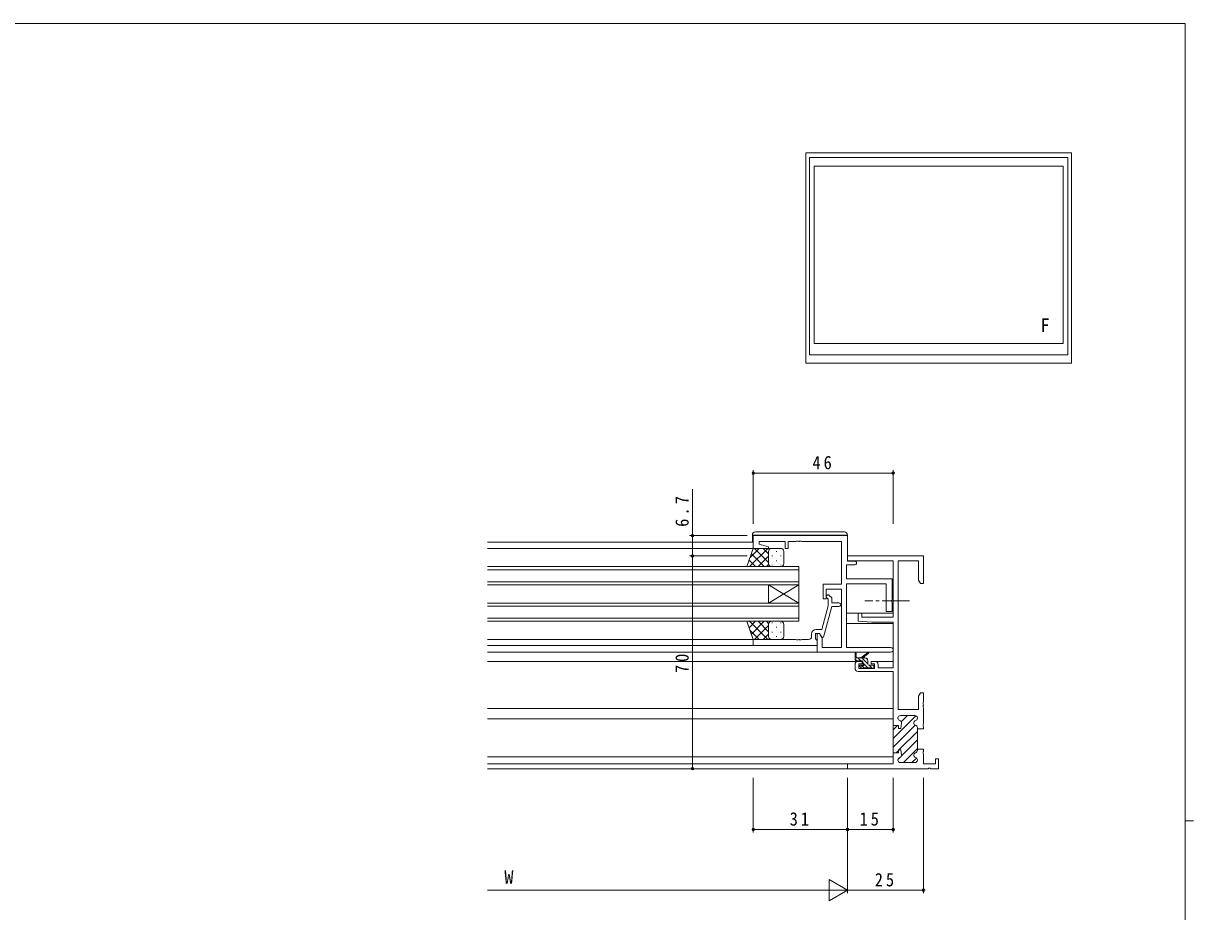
# Model space of a CAD drawing. Units: millimetres on the paper. Extents: x -420 to 373, y -297 to 267.
# Drawn here: x -30.1 to 355.1, y -27.9 to 264.4 of the extents above; entities that cross this region are included whole.
import ezdxf
from ezdxf.enums import TextEntityAlignment as Align

# ---------------------------------------------------------------- set-up
doc = ezdxf.new("R2010")
doc.units = ezdxf.units.MM
doc.linetypes.add('CHAIN2', pattern=[12, 9, -1, 1, -1])
for name, color, linetype, lineweight in [('0-1_YKK_ZWAK', 7, 'Continuous', 9), ('0-3_YKK_11', 7, 'Continuous', 9), ('0-4_YKK_12', 2, 'Continuous', 9), ('0-5_YKK_13', 4, 'Continuous', 9), ('0-6_YKK_A1', 4, 'Continuous', 9), ('0-7_YKK_D', 6, 'Continuous', 9)]:
    doc.layers.add(name, color=color, linetype=linetype, lineweight=lineweight)
doc.styles.add('ＭＳ ゴシック', font='')
doc.styles.get('ＭＳ ゴシック').set_extended_font_data('MS Gothic')

msp = doc.modelspace()

# ---------------------------------------------------------------- linework, layer by layer
at = {"layer": '0-1_YKK_ZWAK'}
for p, q in [((352.3, 264.4), (-417.7, 264.4)), ((352.3, 264.4), (352.3, -260.6)), ((352.3, 1.9), (355.1, 1.9))]:
    msp.add_line(p, q, dxfattribs=at)
at = {"layer": '0-3_YKK_11'}
for p, q in [((210.18, 95.815), (210.18, 91.615)), ((241.18, 95.815), (210.18, 95.815)), ((212.08, 93.915), (220.68, 93.915)), ((212.08, 92.976), (212.08, 93.915)), ((215.21, 92.137), (212.08, 92.976)), ((220.68, 93.915), (220.68, 91.614)), ((221.68, 93.915), (224.222, 93.915)), ((221.68, 91.614), (221.68, 93.915)), ((224.222, 93.915), (224.405, 94.035)), ((224.405, 94.035), (224.955, 94.035)), ((224.955, 94.035), (225.139, 93.915)), ((225.139, 93.915), (225.222, 93.915)), ((225.222, 93.915), (225.405, 94.035)), ((225.405, 94.035), (225.955, 94.035)), ((225.955, 94.035), (226.139, 93.915)), ((226.139, 93.915), (239.18, 93.915)), ((239.18, 93.915), (239.18, 79.815)), ((241.18, 87.415), (241.18, 95.815)), ((210.18, 91.615), (215.141, 91.615)), ((215.141, 91.615), (215.21, 92.137)), ((220.68, 91.614), (221.68, 91.614)), ((241.18, 89.115), (266.18, 89.115)), ((241.18, 87.485), (241.18, 89.115)), ((266.18, 89.115), (266.18, 80.115)), ((240.81, 86.215), (243.58, 86.215)), ((240.81, 81.615), (240.81, 86.215)), ((256.18, 87.485), (241.18, 87.485)), ((243.58, 87.415), (241.18, 87.415)), ((256.18, 69.015), (256.18, 87.485)), ((264.55, 87.485), (257.81, 87.485)), ((257.81, 87.485), (257.81, 38.615)), ((264.55, 81.206), (264.55, 87.485)), ((255.88, 81.615), (240.81, 81.615)), ((255.88, 74.773), (255.88, 81.615)), ((265.18, 80.115), (264.55, 81.206)), ((233.18, 79.815), (233.18, 75.015)), ((239.18, 79.815), (233.18, 79.815)), ((234.18, 78.185), (239.18, 78.185)), ((234.18, 75.015), (234.18, 78.185)), ((239.18, 78.185), (239.18, 59.045)), ((240.81, 79.985), (253.88, 79.985)), ((240.81, 59.045), (240.81, 79.985)), ((253.88, 79.985), (253.88, 70.815)), ((266.18, 80.115), (265.18, 80.115)), ((233.18, 75.015), (234.18, 75.015)), ((234.78, 74.866), (234.356, 75.29)), ((234.78, 72.676), (234.78, 74.866)), ((235.205, 76.139), (235.98, 75.363)), ((235.98, 75.363), (235.98, 73.715)), ((235.98, 73.715), (238.38, 73.715)), ((255.76, 74.59), (255.88, 74.773)), ((255.76, 74.04), (255.76, 74.59)), ((255.88, 73.856), (255.76, 74.04)), ((255.88, 70.815), (255.88, 73.856)), ((232.701, 64.915), (234.78, 72.676)), ((235.98, 72.515), (233.273, 62.415)), ((238.38, 72.515), (235.98, 72.515)), ((244.68, 70.315), (245.88, 70.315)), ((244.68, 67.708), (244.68, 70.315)), ((245.88, 70.315), (245.88, 69.015)), ((253.88, 70.815), (255.88, 70.815)), ((249.18, 67.315), (244.68, 67.708)), ((245.88, 69.015), (256.18, 69.015)), ((256.18, 67.315), (249.18, 67.315)), ((256.18, 52.315), (256.18, 67.315)), ((229.38, 62.615), (229.38, 63.415)), ((230.68, 63.615), (230.68, 61.815)), ((231.98, 63.615), (230.68, 63.615)), ((230.68, 61.815), (230.88, 61.615)), ((230.88, 64.915), (232.701, 64.915)), ((231.18, 63.615), (231.18, 57.415)), ((231.98, 63.615), (231.18, 63.615)), ((232.81, 62.177), (231.98, 63.615)), ((232.673, 62.415), (231.98, 63.615)), ((233.273, 62.415), (232.673, 62.415)), ((232.81, 59.045), (232.81, 62.177)), ((210.18, 61.615), (224.222, 61.615)), ((210.18, 59.615), (210.18, 61.615)), ((231.18, 59.615), (210.18, 59.615)), ((224.222, 61.615), (224.405, 61.495)), ((224.405, 61.495), (224.955, 61.495)), ((224.955, 61.495), (225.139, 61.615)), ((225.139, 61.615), (225.222, 61.615)), ((225.222, 61.615), (225.405, 61.495)), ((225.405, 61.495), (225.955, 61.495)), ((225.955, 61.495), (226.139, 61.615)), ((226.139, 61.615), (228.38, 61.615)), ((230.88, 61.615), (231.18, 61.315)), ((231.18, 61.315), (231.18, 59.615)), ((239.18, 59.045), (232.81, 59.045)), ((255.365, 59.045), (240.81, 59.045)), ((231.18, 57.415), (255.365, 57.415)), ((244.68, 54.415), (245.98, 54.415)), ((245.98, 54.415), (245.98, 53.615)), ((248.98, 54.415), (250.28, 54.415)), ((248.98, 53.615), (248.98, 54.415)), ((243.68, 52.115), (243.68, 53.415)), ((256.18, 51.115), (244.68, 51.115)), ((244.88, 53.615), (244.88, 52.115)), ((245.98, 53.615), (244.88, 53.615)), ((244.88, 52.115), (250.08, 52.115)), ((250.08, 53.615), (248.98, 53.615)), ((250.08, 52.115), (250.08, 53.615)), ((251.28, 53.415), (251.28, 52.315)), ((251.28, 52.315), (256.18, 52.315)), ((256.18, 33.365), (256.18, 51.115)), ((264.55, 43.023), (265.18, 44.115)), ((264.55, 38.615), (264.55, 43.023)), ((265.18, 44.115), (266.18, 44.115)), ((266.18, 44.115), (266.18, 41.073)), ((257.81, 38.615), (264.55, 38.615)), ((266.18, 41.073), (266.06, 40.89)), ((266.06, 40.89), (266.06, 40.34)), ((266.06, 40.34), (266.18, 40.156)), ((266.18, 40.073), (266.06, 39.89)), ((266.06, 39.89), (266.06, 39.34)), ((266.06, 39.34), (266.18, 39.156)), ((266.18, 40.156), (266.18, 40.073)), ((266.18, 39.156), (266.18, 33.823)), ((256.18, 29.041), (263.691, 36.552)), ((257.78, 35.714), (257.78, 35.815)), ((257.78, 35.815), (257.78, 35.714)), ((258.58, 36.615), (263.38, 36.615)), ((263.38, 36.615), (258.58, 36.615)), ((258.874, 34.563), (260.926, 36.615)), ((264.18, 35.815), (264.18, 35.714)), ((264.18, 35.714), (264.18, 35.815)), ((256.18, 26.212), (263.419, 33.451)), ((256.18, 33.365), (257.98, 33.365)), ((256.18, 24.065), (256.18, 33.365)), ((256.18, 24.065), (256.18, 33.365)), ((257.98, 33.365), (256.18, 33.365)), ((256.18, 31.869), (257.676, 33.365)), ((257.98, 33.365), (257.98, 32.365)), ((257.98, 32.365), (257.98, 33.365)), ((257.98, 32.365), (258.78, 32.365)), ((258.78, 32.365), (257.98, 32.365)), ((258.104, 25.307), (264.18, 31.384)), ((258.78, 32.365), (258.975, 34.074)), ((258.975, 34.074), (258.78, 32.365)), ((264.18, 32.615), (264.18, 32.215)), ((264.18, 32.215), (264.18, 32.615)), ((264.18, 32.215), (264.18, 25.515)), ((266.18, 32.215), (264.18, 32.215)), ((266.18, 33.823), (266.06, 33.64)), ((266.06, 33.64), (266.06, 33.09)), ((266.06, 33.09), (266.18, 32.906)), ((266.18, 32.906), (266.18, 32.215)), ((258.941, 23.316), (264.18, 28.555)), ((256.18, 24.365), (257.98, 24.365)), ((256.18, 20.745), (256.18, 24.365)), ((257.98, 24.365), (256.48, 24.365)), ((257.161, 24.365), (258.038, 25.242)), ((257.98, 25.365), (257.98, 24.365)), ((258.78, 25.365), (257.98, 25.365)), ((257.98, 25.365), (258.78, 25.365)), ((257.98, 24.365), (257.98, 25.365)), ((258.975, 23.655), (258.78, 25.365)), ((258.78, 25.365), (258.975, 23.655)), ((259.568, 21.115), (264.18, 25.727)), ((264.18, 25.515), (264.18, 25.114)), ((264.18, 25.515), (266.18, 25.515)), ((264.18, 25.114), (264.18, 25.515)), ((266.18, 24.823), (266.06, 24.64)), ((266.06, 24.64), (266.06, 24.09)), ((266.06, 24.09), (266.18, 23.906)), ((266.18, 25.515), (266.18, 24.823)), ((266.18, 23.906), (266.18, 20.745)), ((241.18, 20.745), (256.18, 20.745)), ((241.18, 19.115), (241.18, 20.745)), ((257.78, 21.915), (257.78, 22.015)), ((257.78, 22.015), (257.78, 21.915)), ((257.796, 22.171), (258.429, 22.804)), ((263.38, 21.115), (258.58, 21.115)), ((258.58, 21.115), (263.38, 21.115)), ((262.397, 21.115), (263.903, 22.621)), ((264.18, 22.015), (264.18, 21.915)), ((264.18, 21.915), (264.18, 22.015)), ((266.18, 20.745), (270.18, 20.745)), ((270.18, 22.315), (271.18, 22.315)), ((270.18, 20.745), (270.18, 22.315)), ((271.18, 22.315), (271.18, 19.115)), ((267.722, 19.115), (241.18, 19.115)), ((267.722, 19.115), (241.18, 19.115)), ((267.906, 19.235), (267.722, 19.115)), ((268.455, 19.235), (267.906, 19.235)), ((268.639, 19.115), (268.455, 19.235)), ((271.18, 19.115), (268.639, 19.115))]:
    msp.add_line(p, q, dxfattribs=at)
for centre, radius, start, end in [((243.58, 86.815), 0.6, 269.99998, 90), ((234.78, 75.715), 0.6, 44.99998, 225), ((238.38, 73.115), 0.6, 269.99998, 90), ((228.38, 62.615), 1, 270, 359.99998), ((230.88, 63.415), 1.5, 90, 179.99998), ((255.365, 58.23), 0.815, 269.99998, 90), ((244.68, 53.415), 1, 90, 179.99998), ((250.28, 53.415), 1, 0, 89.99998), ((244.68, 52.115), 1, 180, 269.99998), ((258.58, 35.815), 0.8, 90, 179.99998), ((258.58, 35.815), 0.8, 90, 179.99998), ((258.58, 35.714), 0.8, 180.00002, 255.52251), ((258.58, 35.714), 0.8, 180.00002, 255.52251), ((258.18, 34.165), 0.8, 353.49696, 75.52246), ((258.18, 34.165), 0.8, 353.49696, 75.52246), ((263.78, 34.165), 0.8, 104.47751, 255.52248), ((263.78, 34.165), 0.8, 104.47751, 255.52248), ((263.38, 35.815), 0.8, 0, 89.99998), ((263.38, 35.815), 0.8, 0, 89.99998), ((263.38, 35.714), 0.8, 284.47748, 359.99997), ((263.38, 35.714), 0.8, 284.47748, 359.99997), ((263.38, 32.615), 0.8, 0.00002, 75.52251), ((263.38, 32.615), 0.8, 0.00002, 75.52251), ((258.18, 23.565), 0.8, 284.47752, 6.50302), ((258.18, 23.565), 0.8, 284.47752, 6.50302), ((263.78, 23.565), 0.8, 104.47751, 255.52248), ((263.78, 23.565), 0.8, 104.47751, 255.52248), ((263.38, 25.114), 0.8, 284.47748, 359.99997), ((263.38, 25.114), 0.8, 284.47748, 359.99997), ((258.58, 22.015), 0.8, 104.47748, 179.99997), ((258.58, 22.015), 0.8, 104.47748, 179.99997), ((258.58, 21.915), 0.8, 180, 269.99998), ((258.58, 21.915), 0.8, 180, 269.99998), ((263.38, 21.915), 0.8, 270, 359.99998), ((263.38, 21.915), 0.8, 270, 359.99998), ((263.38, 22.015), 0.8, 0.00002, 75.52251), ((263.38, 22.015), 0.8, 0.00002, 75.52251)]:
    msp.add_arc(centre, radius, start, end, dxfattribs=at)
at = {"layer": '0-4_YKK_12'}
for p, q in [((210.18, 93.615), (122.68, 93.615)), ((210.68, 91.615), (122.68, 91.615)), ((122.68, 85.614), (225.18, 85.614)), ((225.18, 85.614), (225.18, 79.614)), ((225.18, 84.614), (122.68, 84.614)), ((122.68, 80.614), (225.18, 80.614)), ((225.18, 79.614), (122.68, 79.614)), ((225.18, 79.614), (215.18, 73.614)), ((225.18, 73.614), (215.18, 79.614)), ((215.18, 73.614), (215.18, 79.614)), ((225.18, 73.614), (225.18, 79.614)), ((122.68, 73.614), (225.18, 73.614)), ((225.18, 73.614), (225.18, 67.614)), ((225.18, 72.614), (122.68, 72.614)), ((256.18, 70.315), (240.81, 70.315)), ((122.68, 68.614), (225.18, 68.614)), ((225.18, 67.614), (122.68, 67.614)), ((256.18, 66.915), (240.81, 66.915)), ((210.677, 61.615), (122.68, 61.615)), ((210.48, 59.615), (122.68, 59.615)), ((231.48, 57.415), (122.68, 57.415)), ((244.68, 54.415), (122.68, 54.415)), ((256.18, 54.415), (250.28, 54.415)), ((122.68, 38.915), (256.18, 38.915)), ((122.68, 35.515), (256.18, 35.515)), ((122.68, 23.015), (256.18, 23.015)), ((122.68, 20.745), (241.48, 20.745)), ((122.68, 19.115), (241.48, 19.115))]:
    msp.add_line(p, q, dxfattribs=at)
at = {"layer": '0-5_YKK_13'}
for p, q in [((210.88, 97.015), (240.18, 97.015)), ((209.88, 96.015), (209.88, 93.615)), ((208.038, 85.616), (210.18, 91.616)), ((214.912, 91.616), (208.912, 85.616)), ((212.084, 91.616), (209.123, 88.656)), ((213.732, 85.616), (209.536, 89.812)), ((210.18, 91.616), (216.18, 91.616)), ((215.181, 86.996), (210.56, 91.616)), ((215.18, 89.056), (211.741, 85.616)), ((215.18, 89.825), (213.389, 91.616)), ((215.18, 90.616), (215.18, 87.016)), ((215.18, 90.216), (215.18, 86.616)), ((219.18, 91.616), (216.18, 91.616)), ((216.402, 89.281), (216.402, 89.081)), ((217.817, 90.696), (217.817, 90.496)), ((219.232, 89.281), (219.232, 89.081)), ((220.18, 86.616), (220.18, 90.616)), ((216.402, 85.616), (208.038, 85.616)), ((210.903, 85.616), (208.792, 87.728)), ((215.237, 86.285), (214.569, 85.616)), ((216.18, 85.616), (219.18, 85.616)), ((216.402, 86.251), (216.402, 86.051)), ((217.817, 87.666), (217.817, 87.466)), ((219.232, 86.251), (219.232, 86.051)), ((208.038, 67.615), (210.18, 61.615)), ((216.402, 67.615), (208.038, 67.615)), ((210.903, 67.615), (208.792, 65.503)), ((214.912, 61.615), (208.912, 67.615)), ((213.732, 67.615), (209.536, 63.419)), ((215.181, 66.235), (210.56, 61.615)), ((215.18, 64.175), (211.741, 67.615)), ((215.237, 66.947), (214.569, 67.615)), ((215.18, 63.015), (215.18, 66.615)), ((215.18, 62.615), (215.18, 66.215)), ((216.18, 67.615), (219.18, 67.615)), ((216.402, 66.98), (216.402, 67.18)), ((217.817, 65.565), (217.817, 65.765)), ((219.232, 66.98), (219.232, 67.18)), ((220.18, 66.615), (220.18, 62.615)), ((212.084, 61.615), (209.123, 64.576)), ((215.18, 63.407), (213.389, 61.615)), ((216.402, 63.95), (216.402, 64.15)), ((217.817, 62.535), (217.817, 62.735)), ((219.232, 63.95), (219.232, 64.15)), ((210.18, 61.615), (216.18, 61.615)), ((219.18, 61.615), (216.18, 61.615)), ((243.68, 54.915), (243.68, 56.914)), ((246.88, 55.615), (243.68, 55.615)), ((244.219, 54.615), (243.68, 55.154)), ((243.98, 56.741), (244.179, 55.615)), ((245.98, 54.615), (243.98, 54.615)), ((245.567, 54.615), (244.567, 55.615)), ((245.58, 55.615), (247.798, 57.297)), ((247.88, 53.648), (245.914, 55.615)), ((246.18, 55.615), (248, 57.016)), ((246.28, 53.676), (246.28, 54.315)), ((247.725, 55.151), (247.416, 55.459)), ((247.88, 53.515), (247.88, 54.615)), ((245.768, 52.203), (245.268, 52.703)), ((245.48, 53.215), (245.82, 53.215)), ((246.688, 52.146), (245.62, 53.215)), ((246.58, 52.115), (245.98, 52.115)), ((247.867, 52.315), (246.28, 53.901)), ((248.88, 52.315), (246.78, 52.315)), ((248.18, 53.215), (249.581, 53.215)), ((249.414, 52.115), (248.314, 53.215)), ((249.581, 52.115), (249.08, 52.115)), ((249.865, 53.011), (249.676, 53.199)), ((249.88, 52.915), (249.88, 52.415))]:
    msp.add_line(p, q, dxfattribs=at)
at = {"layer": '0-5_YKK_13', "linetype": 'CHAIN2'}
msp.add_line((261.564, 74.315), (246.881, 74.315), dxfattribs=at)
at = {"layer": '0-5_YKK_13'}
for points in [[(240.68, 96.015), (210.38, 96.015), (209.88, 96.015)], [(241.18, 95.315), (241.18, 96.015), (240.68, 96.015)]]:
    msp.add_lwpolyline(points, dxfattribs=at)
for centre, radius, start, end in [((210.88, 96.015), 1, 90, 180), ((240.18, 96.015), 1, 0, 90), ((216.18, 90.616), 1, 90, 180), ((216.18, 90.616), 1, 90, 180), ((219.18, 90.616), 1, 0, 90), ((216.18, 86.616), 1, 180, 270), ((216.18, 86.616), 1, 180, 270), ((219.18, 86.616), 1, 270, 0), ((216.18, 66.615), 1, 90, 180), ((216.18, 66.615), 1, 90, 180), ((219.18, 66.615), 1, 0, 90), ((216.18, 62.615), 1, 180, 270), ((216.18, 62.615), 1, 180, 270), ((219.18, 62.615), 1, 270, 0), ((243.88, 56.914), 0.2, 300, 180), ((243.98, 54.915), 0.3, 180, 270), ((245.98, 54.315), 0.3, 0, 90), ((246.88, 54.615), 1, 0, 90), ((247.98, 57.215), 0.2, 275.58287, 155.58287), ((245.48, 52.915), 0.3, 90, 225), ((245.98, 52.415), 0.3, 225, 270), ((245.82, 52.915), 0.3, 33.05573, 90), ((246.28, 53.215), 0.25, 213.05573, 56.94426), ((246.58, 53.676), 0.3, 180, 236.94426), ((246.58, 52.315), 0.2, 270, 0), ((248.18, 53.515), 0.3, 180, 270), ((249.08, 52.315), 0.2, 180, 270), ((249.581, 52.915), 0.3, 0, 90), ((249.581, 52.415), 0.3, 270, 0)]:
    msp.add_arc(centre, radius, start, end, dxfattribs=at)
at = {"layer": '0-6_YKK_A1'}
for p, q in [((227.43, 221.815), (314.93, 221.815)), ((227.43, 152.565), (227.43, 221.815)), ((228.68, 220.315), (313.68, 220.315)), ((313.68, 220.315), (313.68, 155.315)), ((314.93, 221.815), (314.93, 152.565)), ((230.23, 217.465), (230.23, 159.015)), ((312.13, 217.465), (230.23, 217.465)), ((312.13, 217.465), (312.13, 159.015)), ((230.23, 159.015), (312.13, 159.015)), ((314.93, 152.565), (227.43, 152.565))]:
    msp.add_line(p, q, dxfattribs=at)
msp.add_lwpolyline([(313.68, 155.315), (228.68, 155.315), (228.68, 220.315)], dxfattribs=at)
at = {"layer": '0-7_YKK_D'}
for p, q in [((210.18, 99.715), (210.18, 117.415)), ((256.18, 116.415), (210.18, 116.415)), ((256.18, 99.715), (256.18, 117.415)), ((190.18, 95.815), (190.18, 111.115)), ((208.18, 95.815), (189.18, 95.815)), ((190.18, 89.115), (190.18, 95.815)), ((208.18, 89.115), (189.18, 89.115)), ((208.18, 89.115), (189.18, 89.115)), ((190.18, 89.115), (190.18, 19.115)), ((208.18, 19.115), (189.18, 19.115)), ((210.18, 16.115), (210.18, -1.885)), ((241.18, 16.115), (241.18, -21.885)), ((241.18, 16.115), (241.18, -1.885)), ((241.18, 16.115), (241.18, -21.885)), ((241.18, 16.115), (241.18, -1.885)), ((256.18, 16.115), (256.18, -1.885)), ((266.18, 16.115), (266.18, -21.885)), ((241.18, -0.885), (210.18, -0.885)), ((256.18, -0.885), (241.18, -0.885)), ((235.118, -17.385), (235.118, -24.385)), ((241.18, -20.885), (235.118, -17.385)), ((234.18, -20.885), (122.68, -20.885)), ((241.18, -20.885), (229.056, -20.885)), ((241.18, -20.885), (235.118, -24.385)), ((241.18, -20.885), (266.18, -20.885))]:
    msp.add_line(p, q, dxfattribs=at)
for centre in [(210.18, 116.415), (256.18, 116.415), (190.18, 95.815), (190.18, 89.115), (190.18, 89.115), (190.18, 19.115), (210.18, -0.885), (241.18, -0.885), (241.18, -0.885), (256.18, -0.885), (266.18, -20.885)]:
    msp.add_circle(centre, 0.425, dxfattribs=at)

# ---------------------------------------------------------------- texts
at = {"layer": '0-6_YKK_A1', "color": 3, "style": 'ＭＳ ゴシック'}
msp.add_text('F', height=4.399, dxfattribs=at).set_placement((304.698, 161.565), align=Align.BOTTOM_LEFT)
at = {"layer": '0-7_YKK_D', "color": 3, "style": 'ＭＳ ゴシック'}
msp.add_text('W', height=4.399, dxfattribs=at).set_placement((128.241, -20.085), align=Align.BOTTOM_LEFT)
at = {"layer": '0-7_YKK_D', "color": 3, "char_height": 4.399, "attachment_point": 7, "style": 'ＭＳ ゴシック'}
for s, insert in [('\\T1.36;\\W0.9;46', (229.66, 117.615)), ('\\T1.36;\\W0.9;31', (222.16, 0.315)), ('\\T1.36;\\W0.9;15', (245.16, 0.315)), ('\\T1.36;\\W0.9;25', (250.16, -19.685))]:
    msp.add_mtext(s, dxfattribs=dict(at, insert=insert))
at = {"layer": '0-7_YKK_D', "color": 3, "char_height": 4.399, "attachment_point": 7, "rotation": 90, "style": 'ＭＳ ゴシック'}
for s, insert in [('\\T1.38;\\W0.9;6.7', (188.98, 98.715)), ('\\T1.36;\\W0.9;70', (188.98, 50.595))]:
    msp.add_mtext(s, dxfattribs=dict(at, insert=insert))

doc.saveas('drawing.dxf')
